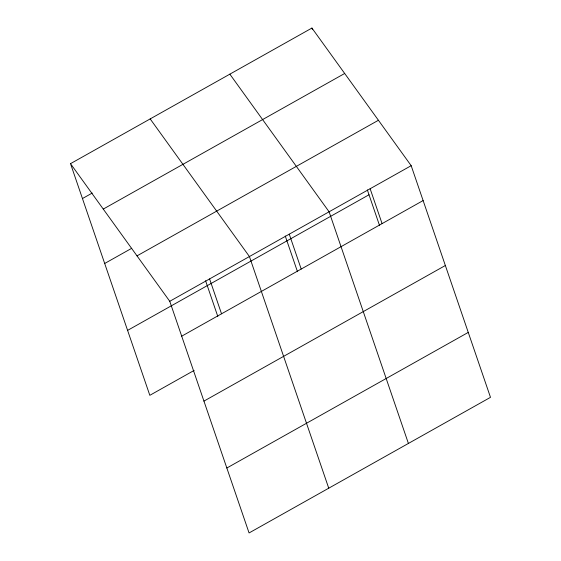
<?xml version="1.0" encoding="UTF-8"?>
<svg xmlns="http://www.w3.org/2000/svg" width="561" height="561" viewBox="0 0 561 561"><rect width="100%" height="100%" fill="white"/><g stroke="black" fill="none" stroke-linecap="round" stroke-linejoin="round"><path stroke-width="0.84" d="M70.511 163.665L311.93 28.05L411.178 165.684L490.489 397.335L249.07 532.95L169.759 301.292L70.511 163.665L149.822 395.316L194.162 370.407M82.453 198.545L92.221 193.061M103.259 209.085L344.685 73.47M104.683 263.481L131.744 248.285M137.003 255.879L378.43 120.264M169.759 301.292L411.178 165.684M127.592 330.387L369.012 194.772M181.701 336.179L423.12 200.565M203.931 401.115L445.357 265.5M226.84 468.014L468.26 332.4M229.849 74.157L329.097 211.792L408.408 443.442M150.18 118.911L249.428 256.545L328.739 488.196M370.134 188.734L382.083 223.622M311.93 28.05L312.484 29.67M367.336 189.877L379.573 225.613M289.259 234.168L301.201 269.049M285.254 235.985L297.491 271.72M209.59 278.922L221.532 313.802M205.585 280.738L217.815 316.474"/></g></svg>
